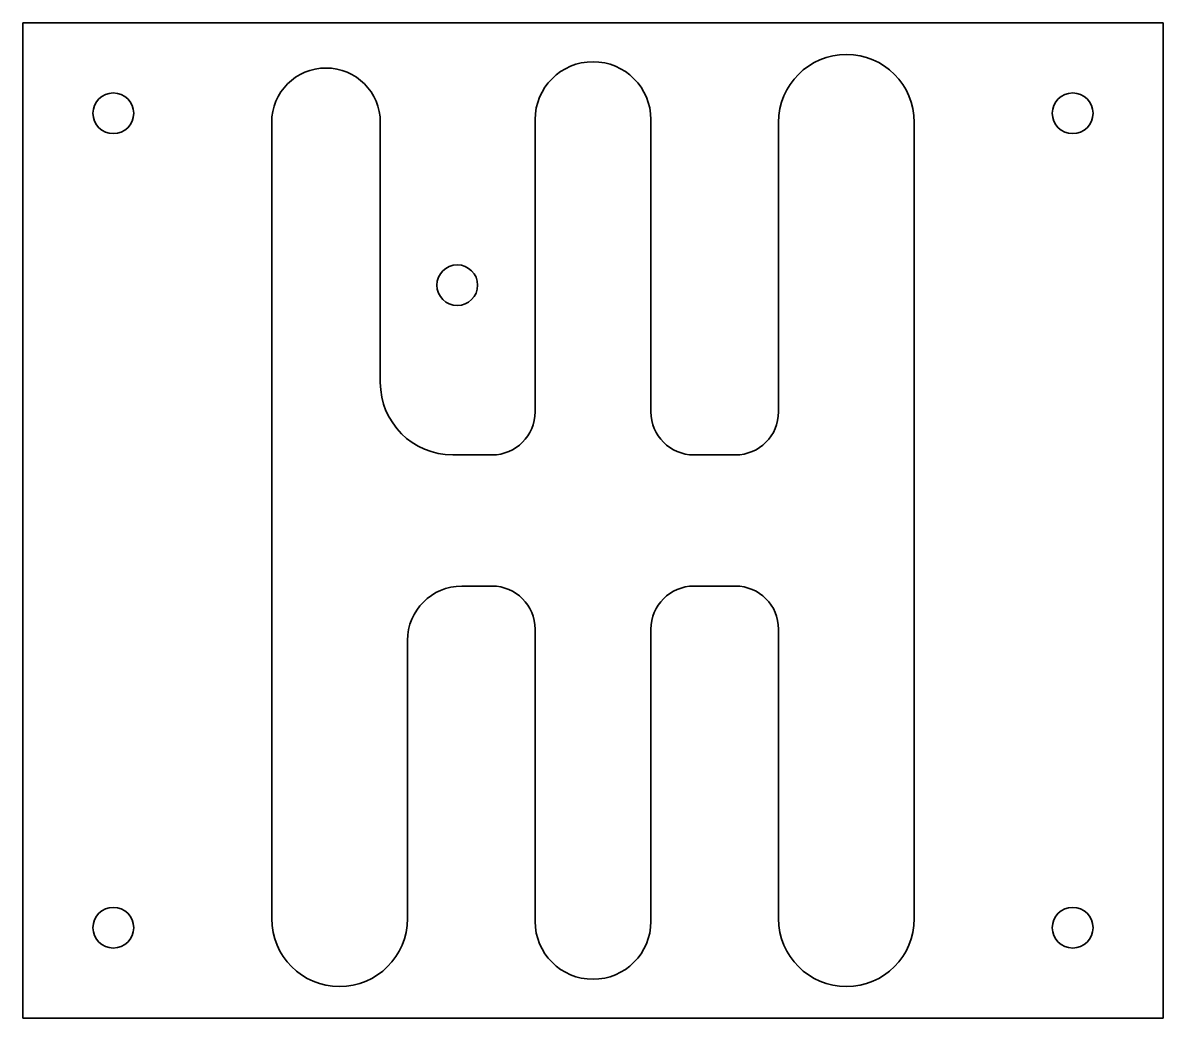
# Model space of a CAD drawing. Header units: inches. Extents: x 0 to 126, y 0 to 110.
import ezdxf

# ---------------------------------------------------------------- set-up
doc = ezdxf.new("R2010")
doc.units = ezdxf.units.IN
doc.header["$MEASUREMENT"] = 0
doc.layers.add('SIMUMAK Visible (ISO)', color=7, linetype='Continuous', lineweight=35)

# ---------------------------------------------------------------- blocks, each defined once
blk = doc.blocks.new('PC-AUT-07-GUIH-04_Sheet_PC-AUT-07-GUIH-04')
at = {"layer": 'SIMUMAK Visible (ISO)'}
for p, q in [((63, 55), (-63, 55)), ((-63, 55), (-63, -55)), ((63, -55), (63, 55)), ((-6.4, 12), (-6.4, 44.3)), ((6.4, 44.3), (6.4, 12)), ((-35.5, -44), (-35.5, 44)), ((-23.5, 44), (-23.5, 15.25)), ((20.5, 12), (20.5, 44)), ((35.5, 44), (35.5, -44)), ((-15.5, 7.25), (-11.15, 7.25)), ((11.15, 7.25), (15.75, 7.25)), ((-11.15, -7.25), (-14.5, -7.25)), ((15.75, -7.25), (11.15, -7.25)), ((-6.4, -44.3), (-6.4, -12)), ((6.4, -12), (6.4, -44.3)), ((20.5, -44), (20.5, -12)), ((-20.5, -13.25), (-20.5, -44)), ((-63, -55), (63, -55))]:
    blk.add_line(p, q, dxfattribs=at)
for centre in [(-53, 45), (53, 45), (-15, 26), (-53, -45), (53, -45)]:
    blk.add_circle(centre, 2.25, dxfattribs=at)
at = {"layer": 'SIMUMAK Visible (ISO)', "extrusion": (0, 0, -1)}
for centre, radius, start, end in [((0, 44.3), 6.4, 0, 180), ((-28, 44), 7.5, 0, 180), ((29.5, 44), 6, 0, 180), ((28, -44), 7.5, 180, 0), ((-28, -44), 7.5, 180, 0), ((0, -44.3), 6.4, 180, 0)]:
    blk.add_arc(centre, radius, start, end, dxfattribs=at)
at = {"layer": 'SIMUMAK Visible (ISO)'}
for centre, radius, start, end in [((-15.5, 15.25), 8, 180, 270), ((-11.15, 12), 4.75, 270, 360), ((11.15, 12), 4.75, 180, 270), ((15.75, 12), 4.75, 270, 360), ((-14.5, -13.25), 6, 90, 180), ((-11.15, -12), 4.75, 0, 90), ((11.15, -12), 4.75, 90, 180), ((15.75, -12), 4.75, 0, 90)]:
    blk.add_arc(centre, radius, start, end, dxfattribs=at)

msp = doc.modelspace()

# ---------------------------------------------------------------- block references
msp.add_blockref('PC-AUT-07-GUIH-04_Sheet_PC-AUT-07-GUIH-04', (63, 55))

doc.saveas('drawing.dxf')
